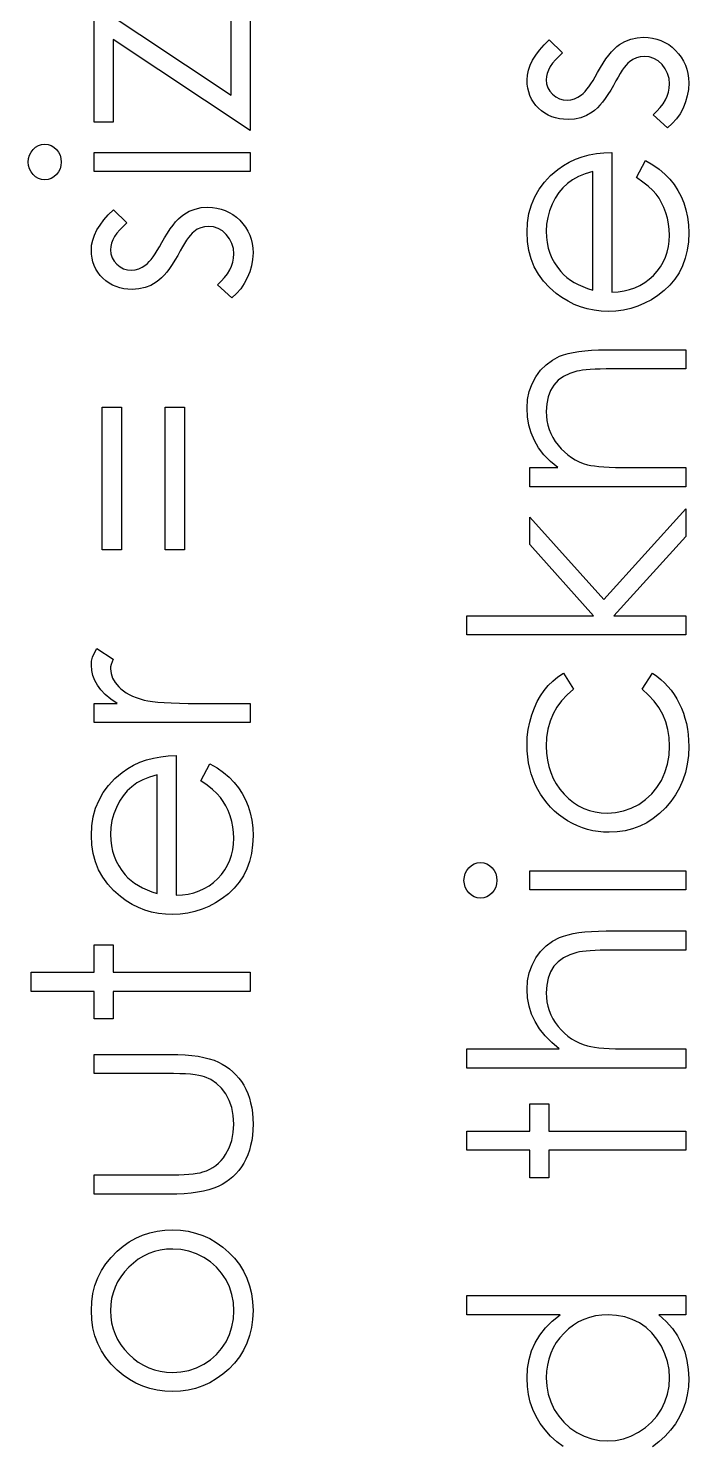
# Model space of a CAD drawing. Header units: millimetres. Extents: x -496 to 15, y 154 to 434.
# Drawn here: x -384.16 to -374.89, y 173.44 to 193.3 of the extents above; entities that cross this region are included whole.
import ezdxf

# ---------------------------------------------------------------- set-up
doc = ezdxf.new("R2010")
doc.units = ezdxf.units.MM

msp = doc.modelspace()

# ---------------------------------------------------------------- linework, layer by layer
at = {"color": 7, "linetype": 'Continuous', "flags": 128}
for points in [[(-383.238, 191.979), (-383.238, 193.633), (-383.238, 193.633), (-381.315, 192.357), (-381.315, 192.357), (-381.315, 193.594), (-381.315, 193.594), (-381.046, 193.594), (-381.046, 193.594), (-381.046, 191.863), (-381.046, 191.863), (-382.969, 193.139), (-382.969, 193.139), (-382.969, 191.979), (-382.969, 191.979), (-383.238, 191.979)], [(-376.849, 193.133), (-376.661, 192.95), (-376.661, 192.95), (-376.715, 192.902), (-376.762, 192.854), (-376.802, 192.806), (-376.834, 192.759), (-376.859, 192.711), (-376.877, 192.664), (-376.888, 192.618), (-376.892, 192.571), (-376.892, 192.571), (-376.886, 192.515), (-376.87, 192.463), (-376.842, 192.414), (-376.803, 192.37), (-376.757, 192.333), (-376.707, 192.308), (-376.654, 192.292), (-376.597, 192.286), (-376.597, 192.286), (-376.545, 192.291), (-376.495, 192.305), (-376.446, 192.329), (-376.398, 192.361), (-376.398, 192.361), (-376.373, 192.382), (-376.347, 192.408), (-376.321, 192.44), (-376.293, 192.476), (-376.264, 192.518), (-376.234, 192.565), (-376.204, 192.617), (-376.172, 192.674), (-376.172, 192.674), (-376.132, 192.744), (-376.093, 192.808), (-376.054, 192.866), (-376.015, 192.918), (-375.977, 192.964), (-375.939, 193.005), (-375.901, 193.04), (-375.864, 193.069), (-375.864, 193.069), (-375.787, 193.113), (-375.704, 193.146), (-375.617, 193.164), (-375.525, 193.171), (-375.525, 193.171), (-375.46, 193.168), (-375.398, 193.16), (-375.338, 193.145), (-375.281, 193.125), (-375.225, 193.099), (-375.173, 193.068), (-375.124, 193.03), (-375.076, 192.987), (-375.033, 192.94), (-374.996, 192.89), (-374.964, 192.837), (-374.938, 192.781), (-374.918, 192.722), (-374.903, 192.66), (-374.895, 192.596), (-374.892, 192.529), (-374.892, 192.529), (-374.897, 192.438), (-374.912, 192.35), (-374.936, 192.263), (-374.971, 192.178), (-375.014, 192.098), (-375.065, 192.026), (-375.123, 191.96), (-375.189, 191.902), (-375.189, 191.902), (-375.392, 192.08), (-375.392, 192.08), (-375.338, 192.132), (-375.291, 192.184), (-375.251, 192.238), (-375.219, 192.291), (-375.194, 192.346), (-375.175, 192.402), (-375.165, 192.458), (-375.161, 192.515), (-375.161, 192.515), (-375.168, 192.592), (-375.188, 192.664), (-375.22, 192.729), (-375.266, 192.789), (-375.321, 192.838), (-375.38, 192.874), (-375.445, 192.895), (-375.514, 192.902), (-375.514, 192.902), (-375.571, 192.897), (-375.624, 192.883), (-375.675, 192.86), (-375.723, 192.828), (-375.723, 192.828), (-375.746, 192.807), (-375.77, 192.78), (-375.797, 192.747), (-375.824, 192.708), (-375.853, 192.664), (-375.883, 192.613), (-375.915, 192.558), (-375.949, 192.496), (-375.949, 192.496), (-375.987, 192.429), (-376.025, 192.368), (-376.063, 192.312), (-376.1, 192.262), (-376.137, 192.217), (-376.174, 192.179), (-376.212, 192.145), (-376.248, 192.118), (-376.248, 192.118), (-376.325, 192.074), (-376.406, 192.042), (-376.493, 192.023), (-376.586, 192.017), (-376.586, 192.017), (-376.647, 192.02), (-376.704, 192.027), (-376.76, 192.039), (-376.813, 192.056), (-376.863, 192.079), (-376.91, 192.106), (-376.956, 192.137), (-376.998, 192.174), (-377.036, 192.215), (-377.069, 192.258), (-377.097, 192.304), (-377.12, 192.352), (-377.138, 192.403), (-377.151, 192.457), (-377.159, 192.512), (-377.161, 192.571), (-377.161, 192.571), (-377.156, 192.641), (-377.142, 192.711), (-377.117, 192.781), (-377.083, 192.851), (-377.039, 192.921), (-376.986, 192.991), (-376.922, 193.062), (-376.849, 193.133)], [(-384.161, 191.42), (-384.157, 191.47), (-384.144, 191.516), (-384.123, 191.559), (-384.093, 191.597), (-384.058, 191.63), (-384.018, 191.652), (-383.975, 191.666), (-383.929, 191.671), (-383.929, 191.671), (-383.884, 191.666), (-383.842, 191.652), (-383.803, 191.63), (-383.767, 191.597), (-383.738, 191.559), (-383.716, 191.516), (-383.704, 191.47), (-383.7, 191.42), (-383.7, 191.42), (-383.704, 191.371), (-383.716, 191.326), (-383.738, 191.283), (-383.767, 191.244), (-383.803, 191.213), (-383.842, 191.19), (-383.884, 191.176), (-383.929, 191.171), (-383.929, 191.171), (-383.975, 191.176), (-384.018, 191.19), (-384.058, 191.213), (-384.093, 191.244), (-384.123, 191.283), (-384.144, 191.326), (-384.157, 191.371), (-384.161, 191.42)], [(-383.238, 191.286), (-383.238, 191.556), (-383.238, 191.556), (-381.046, 191.556), (-381.046, 191.556), (-381.046, 191.286), (-381.046, 191.286), (-383.238, 191.286)], [(-375.623, 191.201), (-375.497, 191.44), (-375.497, 191.44), (-375.397, 191.381), (-375.306, 191.318), (-375.227, 191.251), (-375.157, 191.179), (-375.096, 191.103), (-375.043, 191.022), (-374.997, 190.936), (-374.96, 190.846), (-374.93, 190.75), (-374.909, 190.649), (-374.896, 190.541), (-374.892, 190.428), (-374.892, 190.428), (-374.897, 190.301), (-374.913, 190.183), (-374.941, 190.071), (-374.978, 189.966), (-375.027, 189.868), (-375.087, 189.777), (-375.157, 189.693), (-375.238, 189.617), (-375.326, 189.548), (-375.416, 189.489), (-375.51, 189.439), (-375.606, 189.398), (-375.706, 189.366), (-375.808, 189.343), (-375.913, 189.33), (-376.02, 189.325), (-376.02, 189.325), (-376.121, 189.329), (-376.22, 189.341), (-376.316, 189.36), (-376.409, 189.388), (-376.499, 189.423), (-376.586, 189.467), (-376.671, 189.518), (-376.752, 189.577), (-376.752, 189.577), (-376.848, 189.661), (-376.931, 189.751), (-377.001, 189.848), (-377.059, 189.952), (-377.103, 190.062), (-377.135, 190.179), (-377.154, 190.303), (-377.161, 190.434), (-377.161, 190.434), (-377.154, 190.569), (-377.134, 190.697), (-377.1, 190.818), (-377.053, 190.931), (-376.993, 191.038), (-376.918, 191.138), (-376.831, 191.231), (-376.73, 191.317), (-376.73, 191.317), (-376.651, 191.372), (-376.568, 191.42), (-376.48, 191.461), (-376.387, 191.494), (-376.29, 191.52), (-376.188, 191.539), (-376.081, 191.551), (-375.969, 191.556), (-375.969, 191.556), (-375.969, 189.594), (-375.969, 189.594), (-375.882, 189.6), (-375.799, 189.612), (-375.721, 189.631), (-375.646, 189.657), (-375.576, 189.69), (-375.509, 189.729), (-375.447, 189.776), (-375.388, 189.83), (-375.335, 189.889), (-375.288, 189.951), (-375.249, 190.016), (-375.218, 190.085), (-375.193, 190.157), (-375.175, 190.233), (-375.165, 190.312), (-375.161, 190.394), (-375.161, 190.394), (-375.164, 190.475), (-375.174, 190.553), (-375.19, 190.631), (-375.213, 190.708), (-375.24, 190.782), (-375.272, 190.85), (-375.308, 190.912), (-375.349, 190.969), (-375.397, 191.023), (-375.459, 191.08), (-375.534, 191.14), (-375.623, 191.201)], [(-376.238, 191.286), (-376.344, 191.255), (-376.439, 191.216), (-376.523, 191.17), (-376.595, 191.119), (-376.659, 191.06), (-376.715, 190.991), (-376.766, 190.914), (-376.81, 190.829), (-376.846, 190.737), (-376.871, 190.643), (-376.886, 190.547), (-376.892, 190.448), (-376.892, 190.448), (-376.889, 190.368), (-376.879, 190.289), (-376.863, 190.214), (-376.84, 190.143), (-376.811, 190.073), (-376.776, 190.007), (-376.734, 189.944), (-376.686, 189.883), (-376.686, 189.883), (-376.647, 189.841), (-376.602, 189.802), (-376.553, 189.765), (-376.499, 189.732), (-376.441, 189.701), (-376.378, 189.672), (-376.311, 189.646), (-376.238, 189.622), (-376.238, 189.622), (-376.238, 191.286)], [(-382.964, 190.748), (-382.776, 190.565), (-382.776, 190.565), (-382.831, 190.517), (-382.877, 190.469), (-382.917, 190.421), (-382.95, 190.374), (-382.975, 190.327), (-382.993, 190.28), (-383.004, 190.233), (-383.007, 190.187), (-383.007, 190.187), (-383.002, 190.13), (-382.985, 190.078), (-382.957, 190.029), (-382.919, 189.985), (-382.873, 189.949), (-382.823, 189.923), (-382.769, 189.907), (-382.712, 189.902), (-382.712, 189.902), (-382.66, 189.907), (-382.611, 189.92), (-382.561, 189.944), (-382.513, 189.976), (-382.513, 189.976), (-382.489, 189.997), (-382.463, 190.024), (-382.436, 190.055), (-382.409, 190.092), (-382.38, 190.134), (-382.35, 190.181), (-382.319, 190.232), (-382.287, 190.289), (-382.287, 190.289), (-382.248, 190.359), (-382.209, 190.423), (-382.169, 190.481), (-382.13, 190.533), (-382.093, 190.58), (-382.055, 190.621), (-382.017, 190.655), (-381.98, 190.684), (-381.98, 190.684), (-381.902, 190.729), (-381.819, 190.761), (-381.733, 190.78), (-381.641, 190.786), (-381.641, 190.786), (-381.576, 190.783), (-381.513, 190.775), (-381.453, 190.761), (-381.396, 190.741), (-381.341, 190.714), (-381.288, 190.683), (-381.239, 190.646), (-381.192, 190.603), (-381.148, 190.555), (-381.111, 190.505), (-381.079, 190.452), (-381.053, 190.396), (-381.033, 190.338), (-381.019, 190.276), (-381.01, 190.211), (-381.007, 190.144), (-381.007, 190.144), (-381.012, 190.053), (-381.027, 189.965), (-381.052, 189.878), (-381.087, 189.794), (-381.13, 189.714), (-381.18, 189.641), (-381.239, 189.576), (-381.304, 189.517), (-381.304, 189.517), (-381.507, 189.696), (-381.507, 189.696), (-381.453, 189.747), (-381.406, 189.8), (-381.367, 189.853), (-381.334, 189.907), (-381.309, 189.961), (-381.291, 190.017), (-381.28, 190.073), (-381.276, 190.13), (-381.276, 190.13), (-381.283, 190.208), (-381.303, 190.279), (-381.335, 190.345), (-381.382, 190.404), (-381.436, 190.454), (-381.496, 190.489), (-381.56, 190.51), (-381.629, 190.517), (-381.629, 190.517), (-381.686, 190.512), (-381.74, 190.499), (-381.791, 190.476), (-381.838, 190.443), (-381.838, 190.443), (-381.861, 190.422), (-381.886, 190.395), (-381.912, 190.362), (-381.939, 190.324), (-381.969, 190.279), (-381.999, 190.229), (-382.031, 190.173), (-382.064, 190.111), (-382.064, 190.111), (-382.102, 190.044), (-382.14, 189.983), (-382.178, 189.928), (-382.215, 189.877), (-382.252, 189.833), (-382.29, 189.794), (-382.327, 189.761), (-382.364, 189.733), (-382.364, 189.733), (-382.44, 189.689), (-382.522, 189.658), (-382.609, 189.639), (-382.701, 189.633), (-382.701, 189.633), (-382.762, 189.635), (-382.82, 189.642), (-382.875, 189.655), (-382.928, 189.672), (-382.978, 189.694), (-383.026, 189.721), (-383.071, 189.753), (-383.113, 189.789), (-383.151, 189.83), (-383.185, 189.874), (-383.213, 189.919), (-383.236, 189.967), (-383.254, 190.018), (-383.266, 190.072), (-383.274, 190.128), (-383.276, 190.187), (-383.276, 190.187), (-383.272, 190.256), (-383.257, 190.326), (-383.233, 190.396), (-383.198, 190.467), (-383.154, 190.536), (-383.101, 190.607), (-383.038, 190.678), (-382.965, 190.748)], [(-377.122, 186.863), (-377.123, 187.133), (-377.123, 187.133), (-376.727, 187.133), (-376.727, 187.133), (-376.833, 187.221), (-376.923, 187.314), (-376.998, 187.411), (-377.058, 187.513), (-377.103, 187.619), (-377.135, 187.731), (-377.154, 187.847), (-377.161, 187.967), (-377.161, 187.967), (-377.153, 188.088), (-377.13, 188.202), (-377.091, 188.309), (-377.037, 188.409), (-376.97, 188.499), (-376.892, 188.577), (-376.803, 188.642), (-376.704, 188.695), (-376.647, 188.716), (-376.584, 188.735), (-376.513, 188.75), (-376.435, 188.764), (-376.35, 188.773), (-376.257, 188.78), (-376.157, 188.785), (-376.05, 188.786), (-376.05, 188.786), (-374.93, 188.786), (-374.93, 188.786), (-374.93, 188.517), (-374.93, 188.517), (-375.962, 188.517), (-375.962, 188.517), (-376.051, 188.517), (-376.133, 188.515), (-376.207, 188.513), (-376.273, 188.509), (-376.332, 188.505), (-376.382, 188.499), (-376.425, 188.493), (-376.46, 188.485), (-376.46, 188.485), (-376.561, 188.455), (-376.648, 188.412), (-376.723, 188.358), (-376.784, 188.292), (-376.831, 188.216), (-376.865, 188.128), (-376.885, 188.029), (-376.892, 187.92), (-376.892, 187.92), (-376.889, 187.855), (-376.882, 187.792), (-376.868, 187.73), (-376.85, 187.67), (-376.826, 187.612), (-376.798, 187.556), (-376.764, 187.501), (-376.725, 187.448), (-376.681, 187.398), (-376.636, 187.353), (-376.588, 187.312), (-376.538, 187.276), (-376.485, 187.244), (-376.43, 187.216), (-376.371, 187.193), (-376.311, 187.174), (-376.311, 187.174), (-376.267, 187.164), (-376.214, 187.156), (-376.153, 187.149), (-376.084, 187.143), (-376.006, 187.139), (-375.92, 187.135), (-375.826, 187.133), (-375.723, 187.133), (-375.723, 187.133), (-374.93, 187.133), (-374.93, 187.133), (-374.93, 186.863), (-374.93, 186.863), (-377.123, 186.863)], [(-383.122, 187.979), (-382.853, 187.979), (-382.853, 187.979), (-382.853, 185.979), (-382.853, 185.979), (-383.123, 185.979), (-383.123, 185.979), (-383.123, 187.979)], [(-382.238, 187.979), (-381.969, 187.979), (-381.969, 187.979), (-381.969, 185.979), (-381.969, 185.979), (-382.238, 185.979), (-382.238, 185.979), (-382.238, 187.979)], [(-378.007, 184.786), (-378.007, 185.056), (-378.007, 185.056), (-376.228, 185.056), (-376.228, 185.056), (-377.123, 186.053), (-377.123, 186.053), (-377.123, 186.44), (-377.123, 186.44), (-376.084, 185.283), (-376.084, 185.283), (-374.93, 186.556), (-374.93, 186.556), (-374.93, 186.169), (-374.93, 186.169), (-375.941, 185.056), (-375.941, 185.056), (-374.93, 185.056), (-374.93, 185.056), (-374.93, 184.786), (-374.93, 184.786), (-378.007, 184.786)], [(-383.238, 183.556), (-383.238, 183.825), (-383.238, 183.825), (-382.915, 183.825), (-382.915, 183.825), (-383.004, 183.886), (-383.08, 183.949), (-383.142, 184.014), (-383.192, 184.08), (-383.229, 184.148), (-383.255, 184.217), (-383.271, 184.288), (-383.276, 184.36), (-383.276, 184.36), (-383.272, 184.416), (-383.258, 184.473), (-383.234, 184.533), (-383.201, 184.594), (-383.201, 184.594), (-382.968, 184.446), (-382.968, 184.446), (-382.985, 184.407), (-382.998, 184.371), (-383.005, 184.338), (-383.007, 184.309), (-383.007, 184.309), (-383, 184.244), (-382.978, 184.181), (-382.943, 184.119), (-382.892, 184.058), (-382.862, 184.028), (-382.827, 184), (-382.788, 183.975), (-382.745, 183.951), (-382.699, 183.929), (-382.648, 183.908), (-382.593, 183.89), (-382.535, 183.873), (-382.535, 183.873), (-382.483, 183.862), (-382.418, 183.852), (-382.342, 183.844), (-382.254, 183.837), (-382.154, 183.832), (-382.041, 183.828), (-381.918, 183.826), (-381.782, 183.825), (-381.782, 183.825), (-381.046, 183.825), (-381.046, 183.825), (-381.046, 183.556), (-381.046, 183.556), (-383.238, 183.556)], [(-376.647, 184.248), (-376.507, 184.023), (-376.507, 184.023), (-376.597, 183.946), (-376.675, 183.863), (-376.742, 183.773), (-376.796, 183.677), (-376.838, 183.574), (-376.868, 183.464), (-376.886, 183.348), (-376.892, 183.225), (-376.892, 183.225), (-376.888, 183.126), (-376.876, 183.031), (-376.856, 182.941), (-376.829, 182.855), (-376.794, 182.773), (-376.751, 182.696), (-376.7, 182.622), (-376.641, 182.553), (-376.577, 182.491), (-376.509, 182.437), (-376.438, 182.39), (-376.364, 182.353), (-376.286, 182.324), (-376.205, 182.303), (-376.12, 182.291), (-376.032, 182.286), (-376.032, 182.286), (-375.918, 182.294), (-375.806, 182.317), (-375.698, 182.356), (-375.594, 182.409), (-375.497, 182.476), (-375.411, 182.555), (-375.337, 182.645), (-375.275, 182.746), (-375.225, 182.857), (-375.189, 182.973), (-375.168, 183.097), (-375.161, 183.226), (-375.161, 183.226), (-375.167, 183.345), (-375.185, 183.459), (-375.215, 183.567), (-375.257, 183.669), (-375.311, 183.766), (-375.377, 183.857), (-375.456, 183.943), (-375.546, 184.023), (-375.546, 184.023), (-375.398, 184.248), (-375.398, 184.248), (-375.34, 184.207), (-375.284, 184.163), (-375.233, 184.115), (-375.185, 184.064), (-375.139, 184.009), (-375.098, 183.951), (-375.06, 183.89), (-375.025, 183.826), (-374.993, 183.758), (-374.966, 183.689), (-374.944, 183.617), (-374.925, 183.542), (-374.91, 183.466), (-374.9, 183.387), (-374.894, 183.306), (-374.892, 183.222), (-374.892, 183.222), (-374.897, 183.095), (-374.912, 182.973), (-374.938, 182.857), (-374.973, 182.747), (-375.019, 182.642), (-375.075, 182.542), (-375.141, 182.448), (-375.218, 182.36), (-375.301, 182.279), (-375.389, 182.21), (-375.481, 182.151), (-375.578, 182.103), (-375.679, 182.065), (-375.784, 182.039), (-375.894, 182.023), (-376.008, 182.017), (-376.008, 182.017), (-376.086, 182.02), (-376.162, 182.027), (-376.237, 182.039), (-376.311, 182.058), (-376.383, 182.08), (-376.454, 182.107), (-376.523, 182.14), (-376.591, 182.177), (-376.656, 182.219), (-376.718, 182.265), (-376.776, 182.314), (-376.83, 182.368), (-376.88, 182.424), (-376.927, 182.485), (-376.971, 182.55), (-377.01, 182.618), (-377.046, 182.689), (-377.076, 182.762), (-377.102, 182.837), (-377.123, 182.914), (-377.14, 182.994), (-377.151, 183.075), (-377.159, 183.158), (-377.161, 183.244), (-377.161, 183.244), (-377.157, 183.352), (-377.144, 183.458), (-377.124, 183.562), (-377.094, 183.664), (-377.058, 183.762), (-377.017, 183.852), (-376.972, 183.934), (-376.921, 184.008), (-376.863, 184.076), (-376.799, 184.139), (-376.727, 184.196), (-376.647, 184.248)], [(-381.738, 182.74), (-381.612, 182.979), (-381.612, 182.979), (-381.512, 182.92), (-381.422, 182.857), (-381.342, 182.789), (-381.272, 182.717), (-381.211, 182.641), (-381.158, 182.561), (-381.112, 182.475), (-381.075, 182.384), (-381.046, 182.289), (-381.024, 182.187), (-381.011, 182.08), (-381.007, 181.966), (-381.007, 181.966), (-381.013, 181.84), (-381.029, 181.721), (-381.056, 181.609), (-381.094, 181.504), (-381.142, 181.407), (-381.202, 181.316), (-381.272, 181.232), (-381.353, 181.155), (-381.441, 181.087), (-381.532, 181.027), (-381.626, 180.978), (-381.722, 180.937), (-381.822, 180.904), (-381.923, 180.881), (-382.028, 180.868), (-382.136, 180.863), (-382.136, 180.863), (-382.237, 180.868), (-382.335, 180.879), (-382.431, 180.899), (-382.524, 180.926), (-382.614, 180.962), (-382.701, 181.005), (-382.786, 181.057), (-382.868, 181.116), (-382.868, 181.116), (-382.963, 181.199), (-383.046, 181.289), (-383.117, 181.386), (-383.174, 181.49), (-383.219, 181.601), (-383.251, 181.718), (-383.27, 181.842), (-383.276, 181.973), (-383.276, 181.973), (-383.27, 182.107), (-383.249, 182.235), (-383.216, 182.356), (-383.168, 182.47), (-383.108, 182.577), (-383.034, 182.676), (-382.946, 182.77), (-382.845, 182.856), (-382.845, 182.856), (-382.766, 182.911), (-382.683, 182.958), (-382.595, 182.999), (-382.502, 183.032), (-382.405, 183.059), (-382.303, 183.078), (-382.196, 183.089), (-382.084, 183.094), (-382.084, 183.094), (-382.084, 181.133), (-382.084, 181.133), (-381.998, 181.138), (-381.915, 181.15), (-381.836, 181.169), (-381.761, 181.196), (-381.691, 181.228), (-381.624, 181.268), (-381.562, 181.315), (-381.503, 181.368), (-381.45, 181.427), (-381.404, 181.489), (-381.365, 181.554), (-381.333, 181.624), (-381.308, 181.696), (-381.291, 181.771), (-381.28, 181.85), (-381.276, 181.933), (-381.276, 181.933), (-381.279, 182.013), (-381.289, 182.092), (-381.305, 182.17), (-381.328, 182.247), (-381.356, 182.321), (-381.388, 182.389), (-381.424, 182.451), (-381.464, 182.507), (-381.513, 182.562), (-381.575, 182.619), (-381.65, 182.678), (-381.738, 182.74)], [(-382.353, 182.825), (-382.46, 182.793), (-382.554, 182.754), (-382.638, 182.709), (-382.71, 182.657), (-382.774, 182.598), (-382.831, 182.53), (-382.882, 182.453), (-382.925, 182.367), (-382.961, 182.276), (-382.987, 182.181), (-383.002, 182.085), (-383.007, 181.987), (-383.007, 181.987), (-383.004, 181.906), (-382.995, 181.828), (-382.978, 181.753), (-382.956, 181.681), (-382.927, 181.612), (-382.892, 181.545), (-382.85, 181.482), (-382.802, 181.422), (-382.802, 181.422), (-382.762, 181.38), (-382.718, 181.341), (-382.669, 181.304), (-382.615, 181.27), (-382.556, 181.239), (-382.493, 181.21), (-382.426, 181.184), (-382.353, 181.161), (-382.353, 181.161), (-382.353, 182.825)], [(-378.046, 181.343), (-378.041, 181.393), (-378.029, 181.439), (-378.007, 181.482), (-377.978, 181.52), (-377.942, 181.553), (-377.903, 181.576), (-377.86, 181.589), (-377.814, 181.594), (-377.814, 181.594), (-377.769, 181.589), (-377.727, 181.576), (-377.688, 181.553), (-377.652, 181.52), (-377.623, 181.482), (-377.601, 181.439), (-377.588, 181.393), (-377.584, 181.343), (-377.584, 181.343), (-377.588, 181.294), (-377.601, 181.249), (-377.623, 181.206), (-377.652, 181.167), (-377.688, 181.136), (-377.727, 181.113), (-377.769, 181.099), (-377.814, 181.094), (-377.814, 181.094), (-377.86, 181.099), (-377.903, 181.113), (-377.942, 181.136), (-377.978, 181.167), (-378.007, 181.206), (-378.029, 181.249), (-378.041, 181.294), (-378.046, 181.343)], [(-377.122, 181.21), (-377.123, 181.479), (-377.123, 181.479), (-374.93, 181.479), (-374.93, 181.479), (-374.93, 181.21), (-374.93, 181.21), (-377.123, 181.21)], [(-378.007, 178.71), (-378.007, 178.979), (-378.007, 178.979), (-376.709, 178.979), (-376.709, 178.979), (-376.815, 179.068), (-376.907, 179.161), (-376.985, 179.259), (-377.049, 179.361), (-377.098, 179.467), (-377.133, 179.579), (-377.154, 179.693), (-377.161, 179.813), (-377.161, 179.813), (-377.153, 179.934), (-377.13, 180.048), (-377.091, 180.155), (-377.037, 180.255), (-376.97, 180.345), (-376.892, 180.423), (-376.803, 180.488), (-376.704, 180.541), (-376.648, 180.562), (-376.585, 180.581), (-376.514, 180.597), (-376.436, 180.61), (-376.35, 180.619), (-376.258, 180.627), (-376.157, 180.631), (-376.05, 180.633), (-376.05, 180.633), (-374.93, 180.633), (-374.93, 180.633), (-374.93, 180.363), (-374.93, 180.363), (-375.962, 180.363), (-375.962, 180.363), (-376.051, 180.363), (-376.133, 180.362), (-376.207, 180.359), (-376.273, 180.356), (-376.332, 180.351), (-376.382, 180.346), (-376.425, 180.339), (-376.46, 180.332), (-376.46, 180.332), (-376.561, 180.3), (-376.648, 180.256), (-376.723, 180.202), (-376.784, 180.137), (-376.831, 180.061), (-376.865, 179.973), (-376.885, 179.875), (-376.892, 179.765), (-376.892, 179.765), (-376.889, 179.701), (-376.882, 179.637), (-376.868, 179.576), (-376.85, 179.516), (-376.826, 179.458), (-376.798, 179.402), (-376.764, 179.347), (-376.725, 179.294), (-376.681, 179.244), (-376.636, 179.199), (-376.588, 179.158), (-376.538, 179.122), (-376.485, 179.09), (-376.43, 179.062), (-376.371, 179.039), (-376.311, 179.02), (-376.311, 179.02), (-376.267, 179.011), (-376.215, 179.002), (-376.154, 178.995), (-376.085, 178.989), (-376.007, 178.985), (-375.921, 178.981), (-375.826, 178.979), (-375.723, 178.979), (-375.723, 178.979), (-374.93, 178.979), (-374.93, 178.979), (-374.93, 178.71), (-374.93, 178.71), (-378.007, 178.71)], [(-384.122, 179.786), (-384.123, 180.056), (-384.123, 180.056), (-383.238, 180.056), (-383.238, 180.056), (-383.238, 180.44), (-383.238, 180.44), (-382.969, 180.44), (-382.969, 180.44), (-382.969, 180.056), (-382.969, 180.056), (-381.046, 180.056), (-381.046, 180.056), (-381.046, 179.786), (-381.046, 179.786), (-382.969, 179.786), (-382.969, 179.786), (-382.969, 179.402), (-382.969, 179.402), (-383.238, 179.402), (-383.238, 179.402), (-383.238, 179.786), (-383.238, 179.786), (-384.123, 179.786)], [(-383.238, 176.94), (-383.238, 177.21), (-383.238, 177.21), (-382.221, 177.21), (-382.221, 177.21), (-382.132, 177.21), (-382.05, 177.212), (-381.975, 177.216), (-381.907, 177.22), (-381.847, 177.226), (-381.793, 177.234), (-381.748, 177.242), (-381.709, 177.252), (-381.709, 177.252), (-381.66, 177.27), (-381.614, 177.291), (-381.57, 177.317), (-381.529, 177.345), (-381.491, 177.377), (-381.456, 177.413), (-381.422, 177.452), (-381.392, 177.496), (-381.342, 177.59), (-381.305, 177.693), (-381.284, 177.805), (-381.276, 177.925), (-381.276, 177.925), (-381.284, 178.045), (-381.305, 178.156), (-381.34, 178.257), (-381.389, 178.348), (-381.45, 178.428), (-381.52, 178.495), (-381.599, 178.548), (-381.687, 178.588), (-381.687, 178.588), (-381.723, 178.598), (-381.767, 178.607), (-381.821, 178.615), (-381.883, 178.622), (-381.955, 178.627), (-382.035, 178.63), (-382.124, 178.632), (-382.221, 178.633), (-382.221, 178.633), (-383.238, 178.633), (-383.238, 178.633), (-383.238, 178.902), (-383.238, 178.902), (-382.171, 178.902), (-382.171, 178.902), (-382.062, 178.9), (-381.96, 178.895), (-381.864, 178.887), (-381.776, 178.875), (-381.695, 178.86), (-381.621, 178.841), (-381.553, 178.819), (-381.493, 178.794), (-381.438, 178.765), (-381.385, 178.733), (-381.336, 178.697), (-381.29, 178.658), (-381.247, 178.616), (-381.207, 178.57), (-381.17, 178.521), (-381.136, 178.468), (-381.106, 178.412), (-381.08, 178.353), (-381.058, 178.289), (-381.04, 178.223), (-381.025, 178.153), (-381.015, 178.08), (-381.009, 178.003), (-381.007, 177.923), (-381.007, 177.923), (-381.009, 177.843), (-381.015, 177.766), (-381.025, 177.693), (-381.04, 177.622), (-381.058, 177.556), (-381.08, 177.493), (-381.106, 177.433), (-381.136, 177.376), (-381.17, 177.323), (-381.207, 177.273), (-381.247, 177.227), (-381.29, 177.184), (-381.337, 177.145), (-381.387, 177.11), (-381.44, 177.077), (-381.496, 177.048), (-381.557, 177.023), (-381.626, 177.001), (-381.702, 176.982), (-381.785, 176.967), (-381.876, 176.955), (-381.973, 176.947), (-382.078, 176.942), (-382.191, 176.94), (-382.191, 176.94), (-383.238, 176.94)], [(-378.007, 177.556), (-378.007, 177.825), (-378.007, 177.825), (-377.123, 177.825), (-377.123, 177.825), (-377.123, 178.21), (-377.123, 178.21), (-376.853, 178.21), (-376.853, 178.21), (-376.853, 177.825), (-376.853, 177.825), (-374.93, 177.825), (-374.93, 177.825), (-374.93, 177.556), (-374.93, 177.556), (-376.853, 177.556), (-376.853, 177.556), (-376.853, 177.171), (-376.853, 177.171), (-377.123, 177.171), (-377.123, 177.171), (-377.123, 177.556), (-377.123, 177.556), (-378.007, 177.556)], [(-383.276, 175.307), (-383.271, 175.43), (-383.254, 175.547), (-383.225, 175.66), (-383.186, 175.767), (-383.135, 175.868), (-383.073, 175.964), (-383, 176.054), (-382.915, 176.14), (-382.915, 176.14), (-382.831, 176.21), (-382.743, 176.271), (-382.651, 176.323), (-382.556, 176.365), (-382.456, 176.398), (-382.353, 176.422), (-382.246, 176.436), (-382.136, 176.44), (-382.136, 176.44), (-382.025, 176.436), (-381.917, 176.42), (-381.813, 176.396), (-381.712, 176.361), (-381.615, 176.317), (-381.522, 176.262), (-381.432, 176.198), (-381.346, 176.123), (-381.266, 176.041), (-381.198, 175.953), (-381.139, 175.86), (-381.092, 175.761), (-381.055, 175.655), (-381.028, 175.545), (-381.013, 175.429), (-381.007, 175.307), (-381.007, 175.307), (-381.013, 175.184), (-381.028, 175.068), (-381.055, 174.957), (-381.092, 174.852), (-381.139, 174.752), (-381.198, 174.658), (-381.266, 174.571), (-381.346, 174.488), (-381.432, 174.414), (-381.522, 174.35), (-381.615, 174.295), (-381.712, 174.25), (-381.813, 174.216), (-381.917, 174.191), (-382.025, 174.176), (-382.136, 174.171), (-382.136, 174.171), (-382.246, 174.176), (-382.353, 174.19), (-382.456, 174.213), (-382.554, 174.246), (-382.65, 174.288), (-382.742, 174.34), (-382.829, 174.401), (-382.913, 174.472), (-382.913, 174.472), (-382.999, 174.557), (-383.072, 174.648), (-383.135, 174.744), (-383.186, 174.846), (-383.225, 174.953), (-383.254, 175.065), (-383.271, 175.184), (-383.276, 175.307)], [(-383.007, 175.306), (-383.003, 175.219), (-382.991, 175.134), (-382.971, 175.053), (-382.944, 174.976), (-382.907, 174.901), (-382.864, 174.829), (-382.812, 174.761), (-382.752, 174.695), (-382.686, 174.636), (-382.617, 174.584), (-382.545, 174.54), (-382.469, 174.504), (-382.391, 174.476), (-382.308, 174.457), (-382.223, 174.445), (-382.134, 174.44), (-382.134, 174.44), (-382.019, 174.448), (-381.908, 174.469), (-381.801, 174.506), (-381.698, 174.556), (-381.603, 174.619), (-381.519, 174.693), (-381.447, 174.777), (-381.386, 174.871), (-381.338, 174.972), (-381.304, 175.079), (-381.283, 175.19), (-381.276, 175.306), (-381.276, 175.306), (-381.283, 175.422), (-381.304, 175.533), (-381.338, 175.639), (-381.386, 175.74), (-381.447, 175.834), (-381.519, 175.918), (-381.603, 175.991), (-381.698, 176.054), (-381.801, 176.106), (-381.908, 176.142), (-382.019, 176.164), (-382.134, 176.171), (-382.134, 176.171), (-382.223, 176.167), (-382.308, 176.155), (-382.391, 176.135), (-382.469, 176.107), (-382.545, 176.071), (-382.617, 176.027), (-382.686, 175.975), (-382.752, 175.915), (-382.812, 175.85), (-382.864, 175.781), (-382.907, 175.71), (-382.944, 175.635), (-382.971, 175.557), (-382.991, 175.476), (-383.003, 175.392), (-383.007, 175.306)], [(-378.007, 175.517), (-374.93, 175.517), (-374.93, 175.517), (-374.93, 175.248), (-374.93, 175.248), (-375.31, 175.248), (-375.31, 175.248), (-375.209, 175.155), (-375.121, 175.057), (-375.05, 174.952), (-374.992, 174.843), (-374.948, 174.728), (-374.917, 174.609), (-374.898, 174.483), (-374.892, 174.353), (-374.892, 174.353), (-374.897, 174.237), (-374.913, 174.125), (-374.939, 174.017), (-374.975, 173.914), (-375.022, 173.815), (-375.079, 173.72), (-375.146, 173.63), (-375.224, 173.544), (-375.31, 173.466), (-375.399, 173.398)], [(-376.656, 173.399), (-376.745, 173.468), (-376.83, 173.547), (-376.907, 173.634), (-376.975, 173.725), (-377.032, 173.82), (-377.078, 173.92), (-377.115, 174.024), (-377.141, 174.132), (-377.156, 174.244), (-377.161, 174.361), (-377.161, 174.361), (-377.154, 174.495), (-377.132, 174.622), (-377.096, 174.743), (-377.046, 174.857), (-376.98, 174.965), (-376.901, 175.067), (-376.806, 175.16), (-376.698, 175.248), (-376.698, 175.248), (-378.007, 175.248), (-378.007, 175.248), (-378.007, 175.517)], [(-376.892, 174.365), (-376.885, 174.247), (-376.864, 174.134), (-376.828, 174.026), (-376.779, 173.922), (-376.716, 173.826), (-376.643, 173.74), (-376.558, 173.664), (-376.462, 173.598), (-376.358, 173.546), (-376.251, 173.509), (-376.142, 173.486), (-376.029, 173.479), (-376.029, 173.479), (-375.918, 173.487), (-375.808, 173.509), (-375.702, 173.547), (-375.597, 173.6), (-375.5, 173.666), (-375.413, 173.741), (-375.339, 173.828), (-375.276, 173.925), (-375.225, 174.029), (-375.19, 174.136), (-375.168, 174.247), (-375.161, 174.362), (-375.161, 174.362), (-375.168, 174.479), (-375.189, 174.592), (-375.225, 174.702), (-375.275, 174.809), (-375.337, 174.908), (-375.409, 174.996), (-375.491, 175.071), (-375.584, 175.134), (-375.684, 175.184), (-375.79, 175.22), (-375.903, 175.241), (-376.022, 175.248), (-376.022, 175.248), (-376.112, 175.244), (-376.2, 175.232), (-376.283, 175.212), (-376.362, 175.184), (-376.438, 175.148), (-376.51, 175.104), (-376.578, 175.053), (-376.642, 174.993), (-376.701, 174.927), (-376.752, 174.858), (-376.794, 174.785), (-376.829, 174.708), (-376.857, 174.628), (-376.876, 174.544), (-376.888, 174.456), (-376.892, 174.365)]]:
    msp.add_lwpolyline(points, dxfattribs=at)

doc.saveas('drawing.dxf')
